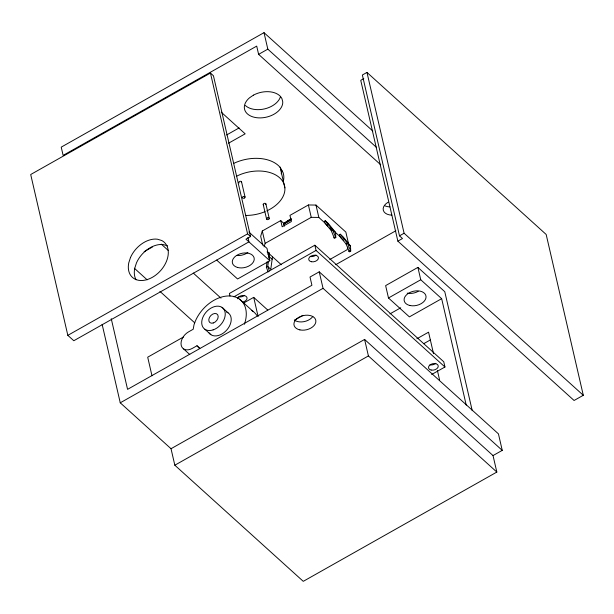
<?xml version="1.0" encoding="UTF-8"?>
<svg xmlns="http://www.w3.org/2000/svg" width="614" height="614" viewBox="0 0 614 614"><rect width="100%" height="100%" fill="white"/><g stroke="black" fill="none" stroke-linecap="round" stroke-linejoin="round"><path stroke-width="0.92" d="M268.118 271.994L266.361 267.151L267.082 261.802M268.042 254.672L268.287 252.884M269.408 270.974L267.735 266.376L268.433 261.48M268.909 258.218L269.508 254.066L269.124 252.415M272.493 256.767L270.782 269.254L267.796 266.553M284.382 226.167L283.722 223.281L280.736 220.579L262.293 230.987L260.674 236.29L262.715 245.132M264.074 246.897L265.156 243.359L262.293 230.987M347.892 247.097L347.079 249.752L329.802 259.507M290.629 218.945L287.191 221.101A22.296 14.506 -13 0 0 284.689 223.373M266.361 267.151L267.735 266.376M372.821 131.035L264.012 32.657L61.223 147.137L63.127 155.388L256.706 46.104L258.609 54.354L380.718 164.775M216.681 260.083L237.587 278.986L269.845 260.773L245.953 239.168L250.566 236.567L213.434 75.745L210.448 73.043L30.7 174.514L67.832 335.344L73.803 340.739L248.939 241.87L247.918 237.449M258.609 54.354L267.827 49.151L376.443 147.368M226.612 134.98L239.099 127.927M228.515 143.223L245.163 133.829L221.186 112.147M397.864 241.141L574.082 400.489L583.3 395.286L546.168 234.464L366.972 72.414L362.36 75.015L399.491 235.837L402.477 238.539L397.864 241.141L360.74 80.319L363.81 78.584M144.16 251.663L152.433 246.997M67.832 335.344L247.58 233.865L250.566 236.567M348.706 244.449L345.851 232.077L315.98 205.068L308.389 204.969L289.954 215.376L291.381 221.562L282.164 226.766L280.736 220.579M283.392 223.465L291.619 218.822M283.814 223.696L291.496 219.359M283.584 224.294L290.99 220.111M265.156 243.359L311.244 217.341L318.835 217.44L327.799 225.545M325.267 220.718L324.43 221.193L324.814 222.844L331.207 230.542L334.407 238.362L335.781 237.587L335.566 232.468L328.252 223.419L325.267 220.718L332.581 229.766L335.566 232.468M327.416 223.887L328.252 223.419M431.68 374.494L444.958 367.003L443.745 361.761L314.844 245.209L229.39 293.454L229.997 296.071M340.202 234.218L339.365 234.694L339.742 236.344L346.135 244.05L349.335 251.863L350.717 251.088L350.502 245.976L343.188 236.92L340.202 234.218L347.509 243.274L350.502 245.976M233.919 296.815L316.056 250.443L444.958 367.003M183.586 336.933L147.698 357.194L151.988 375.791M243.681 303.009L253.697 297.353L267.758 310.062M102.131 324.346L120.252 402.807L171.022 448.719L364.601 339.435L493.027 455.573L502.244 450.369L498.438 433.868L319.234 271.825L310.016 277.029L311.92 285.28L127.566 389.353L111.249 318.704M335.781 264.672L395.853 230.757M199.826 348.307L196.994 345.751L192.328 348.384A11.144 7.706 -47.9 0 1 181.207 345.337A11.144 7.706 -47.9 0 1 188.521 331.882L193.187 329.257L194.001 324.829A31.774 21.966 -47.9 0 1 228.631 295.948A31.774 21.966 -47.9 0 1 244.395 324.261M399.491 235.837L404.096 233.236L583.3 395.286M120.252 402.807L323.041 288.319L502.244 450.369M294.873 319.925L302.994 315.343M472.243 410.697L444.774 291.704L417.896 267.397L385.63 285.61L388.485 297.982L409.392 316.885L441.658 298.673L466.233 405.11M388.485 297.982L420.751 279.769L441.658 298.673M389.928 313.892L400.727 307.798M174.829 465.212L368.408 355.936L496.833 472.066L303.262 581.343L174.829 465.212L171.022 448.719M416.86 338.774L428.557 332.174L433.515 353.656M423.668 343.702L430.353 339.933M331.207 230.542L332.581 229.766L335.781 237.587M333.809 237.818L335.183 237.05M346.135 244.05L347.509 243.274L350.717 251.088M348.744 251.326L350.118 250.55M167.66 245.892L163.355 244.602A23.693 16.378 -47.9 0 0 136.462 262.899L134.727 268.31A23.693 16.378 -47.9 0 0 136.024 279.754M335.19 232.23L340.939 237.426M326.126 224.417L327.914 226.044M341.054 237.925L343.449 240.082M248.87 232.015L266.99 248.401L269.845 260.773M267.09 251.878L281.312 264.741M269.139 256.591L272.125 259.292M239.498 299.141L252.937 311.298M161.259 244.126L168.374 250.558M193.264 273.061L220.994 298.143M222.091 307.422L228.063 312.818M204.892 329.257L210.863 334.661M134.366 268.257L147.153 279.823M159.939 291.381L194.753 322.864M183.394 348.767L189.764 354.524M196.994 345.751L199.427 348.338M329.672 227.802L331.368 229.843M493.027 455.573L496.833 472.066M417.896 267.397L420.751 279.769M437.391 370.465L439.547 379.805M366.972 72.414L404.096 233.236M364.601 339.435L368.408 355.936M315.98 205.068L318.835 217.44M308.389 204.969L311.244 217.341M314.844 245.209L316.056 250.443M264.012 32.657L267.827 49.151M319.234 271.825L323.041 288.319M284.873 187.861L280.974 170.953A33.018 21.49 -13 0 0 280.184 167.284M265.893 203.909L269.239 218.415M263.222 204.539L266.576 219.037M241.54 181.89L245.04 197.033M210.448 73.043L247.58 233.865M253.697 297.353L258.118 316.502M237.395 298.78A4.958 3.224 -13 0 1 242.776 295.511A4.958 3.224 -13 0 1 247.051 298.32A4.958 3.224 -13 0 1 242.423 302.073M435.794 363.334A4.958 3.224 -13 0 1 429.946 364.816M316.003 255.01A4.958 3.224 -13 0 1 310.154 256.491M244.587 295.326A4.958 3.224 -13 0 1 238.746 296.808M418.188 291.358A11.144 7.253 -13 0 1 407.22 293.162M312.779 316.517A11.144 7.253 -13 0 1 294.336 320.094M239.161 182.911A1.366 0.89 -13 0 1 239.276 181.675A1.366 0.89 -13 0 1 241.095 181.406A1.366 0.89 -13 0 1 241.302 182.596M280.26 167.238A33.018 21.49 -13 0 1 280.752 170.001M265.647 204.615A1.366 0.89 -13 0 0 265.708 203.602A1.366 0.89 -13 0 0 264.35 203.357L263.713 203.625A1.366 0.89 -13 0 0 263.767 205.053M236.298 176.348A33.018 21.49 -13 0 1 281.12 179.25A33.018 21.49 -13 0 1 266.791 210.894M265.064 211.646A33.018 21.49 -13 0 1 245.592 215.43M251.556 310.4A31.774 21.966 -47.9 0 1 256.875 315.489M226.535 312.042A13.938 9.632 -47.9 0 1 227.111 329.626A13.938 9.632 -47.9 0 1 209.075 332.888M247.864 252.492A11.144 7.253 -13 0 1 237.15 255.508M283.361 181.214A34.837 22.672 -13 0 0 283.115 172.695L280.161 167.407A34.837 22.672 -13 0 0 234.049 163.24M391.832 215.107A11.144 7.253 -13 0 1 383.328 210.349A11.144 7.253 -13 0 1 388.155 202.206M281.88 170.347A34.837 22.672 -13 0 1 281.212 173.846M280.36 97.043A19.51 12.694 -13 0 1 264.757 108.847A19.51 12.694 -13 0 1 245.308 105.454M389.928 206.857A11.144 7.253 -13 0 1 384.871 205.782M130.49 257.496L128.748 262.907A23.693 16.378 -47.9 0 0 154.521 275.978A23.693 16.378 -47.9 0 0 161.689 240.496L157.384 239.199A23.693 16.378 -47.9 0 0 130.49 257.496M253.413 95.155L249.537 97.787A19.51 12.694 -13 0 0 256.759 117.719A19.51 12.694 -13 0 0 282.762 101.878L281.949 98.662A19.51 12.694 -13 0 0 253.413 95.155M244.556 197.938L244.249 198.099A1.366 0.89 -13 0 1 242.353 197.501A1.366 0.89 -13 0 1 244.303 196.457A1.366 0.89 -13 0 1 244.556 197.938M267.359 217.97L267.059 218.131A1.366 0.89 -13 0 0 267.213 219.589A1.366 0.89 -13 0 0 269.231 218.73A1.366 0.89 -13 0 0 267.696 217.863L267.359 217.97M431.158 370.05A4.958 3.224 -13 0 0 438.258 366.044A4.958 3.224 -13 0 0 430.721 364.447A4.958 3.224 -13 0 0 431.158 370.05M311.359 261.725A4.958 3.224 -13 0 0 318.459 257.719A4.958 3.224 -13 0 0 310.93 256.122A4.958 3.224 -13 0 0 311.359 261.725M410.075 305.534A11.144 7.253 -13 0 0 426.039 296.524A11.144 7.253 -13 0 0 409.101 292.924A11.144 7.253 -13 0 0 410.075 305.534M299.908 329.895A11.144 7.253 -13 0 0 315.872 320.884A11.144 7.253 -13 0 0 298.926 317.284A11.144 7.253 -13 0 0 299.908 329.895M213.219 322.995A5.572 3.853 -47.9 0 0 217.694 314.759A5.572 3.853 -47.9 0 0 209.558 317.261A5.572 3.853 -47.9 0 0 213.219 322.995M213.089 329.895A13.938 9.632 -47.9 0 0 223.872 309.195A13.938 9.632 -47.9 0 0 203.51 315.934A13.938 9.632 -47.9 0 0 213.089 329.895M237.403 267.42A11.144 7.253 -13 0 0 254.242 259.285A11.144 7.253 -13 0 0 238.148 254.58A11.144 7.253 -13 0 0 237.403 267.42"/></g></svg>
